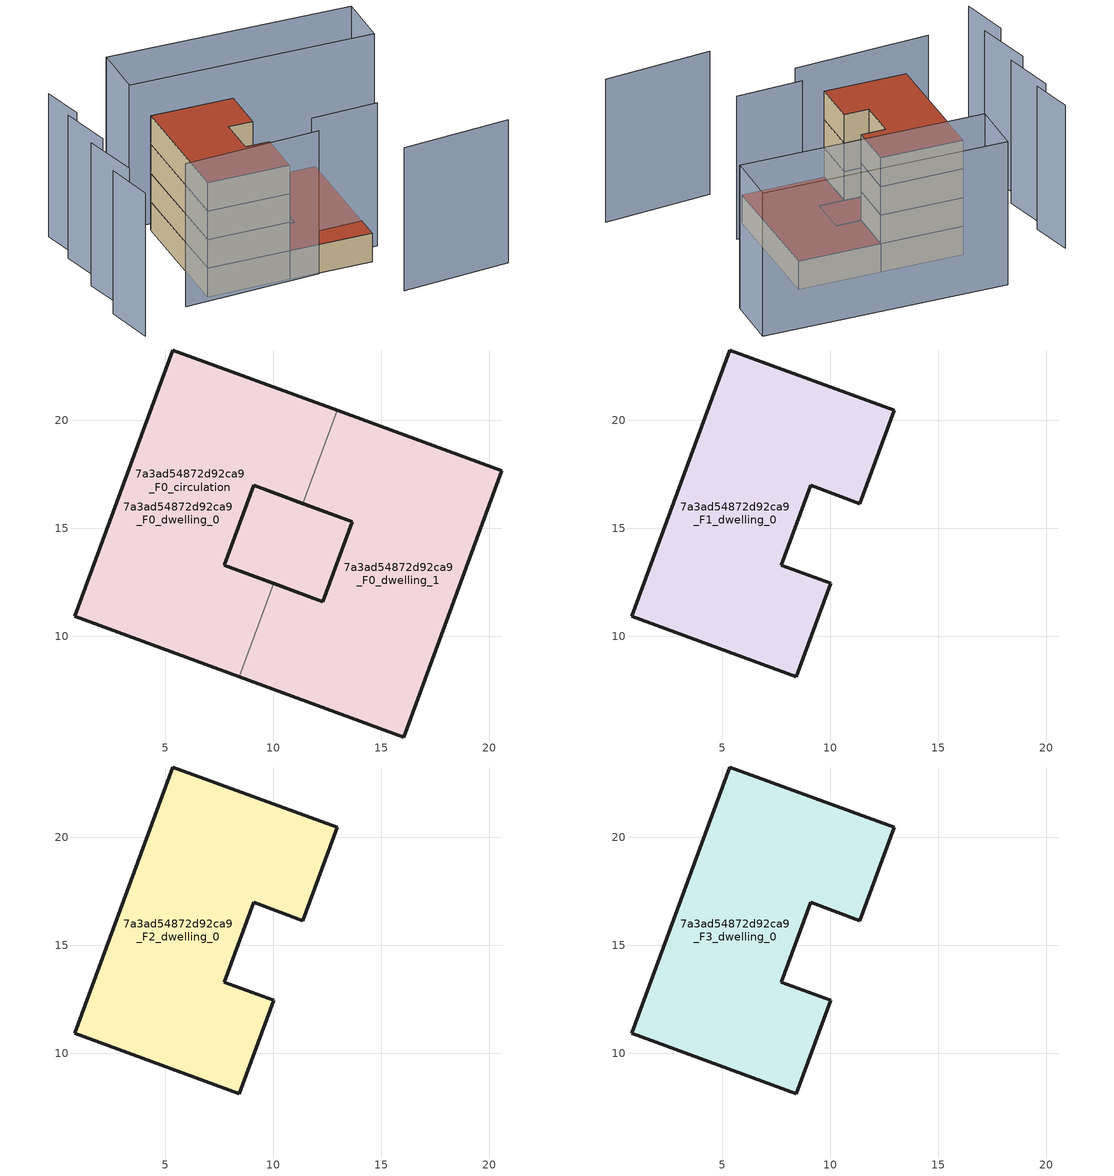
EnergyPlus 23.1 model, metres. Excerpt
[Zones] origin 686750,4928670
7a3ad54872d92ca9_F0_dwelling_0
 floor ground (EU_floor_Construction): 12.96,20.46 11.37,16.14 9.09,16.98 7.73,13.29 10.01,12.45 8.43,8.14 0.81,10.94 5.34,23.26 z0; 13.66,15.3 12.3,11.61 10.01,12.45 7.73,13.29 9.09,16.98 z0
 wall outside (EU_wall_Construction): 12.96,20.46 5.34,23.26 0.81,10.94 8.43,8.14 / 10.01,12.45 7.73,13.29 9.09,16.98 11.37,16.14 z0:3
 wall to 7a3ad54872d92ca9_F0_dwelling_1 (EU_wall_Construction): 8.43,8.14 10.01,12.45 / 11.37,16.14 12.96,20.46 z0:3
 roof outside (EU_floor_Construction): 12.3,11.61 13.66,15.3 11.37,16.14 9.09,16.98 7.73,13.29 10.01,12.45 z3
7a3ad54872d92ca9_F0_dwelling_1
 floor ground (EU_floor_Construction): 20.58,17.65 16.04,5.33 8.43,8.14 10.01,12.45 12.3,11.61 13.66,15.3 11.37,16.14 12.96,20.46 z0; 13.66,15.3 12.3,11.61 10.01,12.45 7.73,13.29 9.09,16.98 z0
 wall outside (EU_wall_Construction): 11.37,16.14 13.66,15.3 12.3,11.61 10.01,12.45 / 8.43,8.14 16.04,5.33 20.58,17.65 12.96,20.46 z0:3
 roof outside (EU_roof_Construction): 12.3,11.61 13.66,15.3 9.09,16.98 7.73,13.29 10.01,12.45 z3; 16.04,5.33 20.58,17.65 12.96,20.46 11.37,16.14 13.66,15.3 12.3,11.61 10.01,12.45 8.43,8.14 z3
7a3ad54872d92ca9_F0_circulation
 floor ground (EU_floor_Construction): 12.96,20.46 11.37,16.14 9.09,16.98 7.73,13.29 10.01,12.45 8.43,8.14 0.81,10.94 5.34,23.26 z0; 13.66,15.3 12.3,11.61 10.01,12.45 7.73,13.29 9.09,16.98 z0; 20.58,17.65 16.04,5.33 8.43,8.14 10.01,12.45 12.3,11.61 13.66,15.3 11.37,16.14 12.96,20.46 z0
 wall outside (EU_wall_Construction): 12.3,11.61 13.66,15.3 9.09,16.98 7.73,13.29 12.3,11.61 z0:3
 roof outside (EU_roof_Construction): 12.3,11.61 13.66,15.3 9.09,16.98 7.73,13.29 10.01,12.45 z3; 8.43,8.14 10.01,12.45 7.73,13.29 9.09,16.98 11.37,16.14 12.96,20.46 5.34,23.26 0.81,10.94 z3; 16.04,5.33 20.58,17.65 12.96,20.46 11.37,16.14 13.66,15.3 12.3,11.61 10.01,12.45 8.43,8.14 z3
7a3ad54872d92ca9_F1_dwelling_0
 floor to 7a3ad54872d92ca9_F0_dwelling_0 (EU_floor_Construction): 12.96,20.46 11.37,16.14 9.09,16.98 7.73,13.29 10.01,12.45 8.43,8.14 0.81,10.94 5.34,23.26 z3
 wall outside (EU_wall_Construction): 12.96,20.46 5.34,23.26 0.81,10.94 8.43,8.14 10.01,12.45 7.73,13.29 9.09,16.98 11.37,16.14 12.96,20.46 z3:6
7a3ad54872d92ca9_F2_dwelling_0
 floor to 7a3ad54872d92ca9_F1_dwelling_0 (EU_floor_Construction): 12.96,20.46 11.37,16.14 9.09,16.98 7.73,13.29 10.01,12.45 8.43,8.14 0.81,10.94 5.34,23.26 z6
 wall outside (EU_wall_Construction): 12.96,20.46 5.34,23.26 0.81,10.94 8.43,8.14 10.01,12.45 7.73,13.29 9.09,16.98 11.37,16.14 12.96,20.46 z6:9
7a3ad54872d92ca9_F3_dwelling_0
 floor to 7a3ad54872d92ca9_F2_dwelling_0 (EU_floor_Construction): 12.96,20.46 11.37,16.14 9.09,16.98 7.73,13.29 10.01,12.45 8.43,8.14 0.81,10.94 5.34,23.26 z9
 wall outside (EU_wall_Construction): 12.96,20.46 5.34,23.26 0.81,10.94 8.43,8.14 10.01,12.45 7.73,13.29 9.09,16.98 11.37,16.14 12.96,20.46 z9:12
 roof outside (EU_roof_Construction): 8.43,8.14 10.01,12.45 7.73,13.29 9.09,16.98 11.37,16.14 12.96,20.46 5.34,23.26 0.81,10.94 z12
shading: -7.51,14.59 -8.15,9.71 / 14.59,-0.47 24.94,-3.25 / 12.15,9.2 18.35,7.11 / -1.81,11.03 11.03,7.06 / -5.46,19.68 -6.15,13.95 / -3.6,24.68 -4.21,19.52 / -2.2,28.77 -2.72,24.49 / 6.12,29.98 28.64,21.49 / 28.64,21.49 26.71,16.36 / 26.71,16.36 4.19,24.85 / 4.19,24.85 6.12,29.98 z0:15
[Building]
EU S2 Campaign: North Axis=0; Terrain=City; Solar Distribution=FullExterior
[Site:Location]
Bologna: Latitude=44.5; Longitude=11.25; Time Zone=1; Elevation=37
[SizingPeriod:WeatherFileDays]
AnnualSizingPeriod: Begin Month=1; Begin Day of Month=1; End Month=12; End Day of Month=31; Day of Week for Start Day=Monday; Use Weather File Daylight Saving Period=No; Use Weather File Rain and Snow Indicators=No
[MATERIAL]
EU_InternalMass_Material: Roughness=MediumRough; Thickness=0.1; Conductivity=1; Density=1800; Specific Heat=900; Thermal Absorptance=0.9; Solar Absorptance=0.7; Visible Absorptance=0.7
[MATERIAL:NOMASS] Roughness=MediumRough; Thermal Absorptance=0.9; Solar Absorptance=0.7; Visible Absorptance=0.7
Name | Thermal Resistance
EU_wall_NoMass | 0.937881
EU_roof_NoMass | 0.548572
EU_floor_NoMass | 0.71348
[CONSTRUCTION]
EU_wall_Construction: EU_wall_NoMass
EU_roof_Construction: EU_roof_NoMass
EU_floor_Construction: EU_floor_NoMass
EU_InternalMass_Construction: EU_InternalMass_Material
[ZONE] Type=1; Multiplier=1; Ceiling Height=autocalculate; Floor Area=autocalculate; Part of Total Floor Area=Yes
Name | Volume
7a3ad54872d92ca9_F0_dwelling_0; 7a3ad54872d92ca9_F0_dwelling_1 | 348.488
7a3ad54872d92ca9_F1_dwelling_0; 7a3ad54872d92ca9_F2_dwelling_0; 7a3ad54872d92ca9_F3_dwelling_0 | 290.941
7a3ad54872d92ca9_F0_circulation | 639.428
[INTERNALMASS] Construction=EU_InternalMass_Construction
Name | Zone or ZoneList | Surface Area
7a3ad54872d92ca9_F0_dwelling_0_EU_InternalMass | 7a3ad54872d92ca9_F0_dwelling_0 | 96.9799
7a3ad54872d92ca9_F0_dwelling_1_EU_InternalMass | 7a3ad54872d92ca9_F0_dwelling_1 | 96.9799
7a3ad54872d92ca9_F1_dwelling_0_EU_InternalMass | 7a3ad54872d92ca9_F1_dwelling_0 | 213.143
7a3ad54872d92ca9_F2_dwelling_0_EU_InternalMass | 7a3ad54872d92ca9_F2_dwelling_0 | 213.143
7a3ad54872d92ca9_F3_dwelling_0_EU_InternalMass | 7a3ad54872d92ca9_F3_dwelling_0 | 213.143
[OTHEREQUIPMENT] Fuel Type=Electricity; Design Level Calculation Method=Watts/Area; Power per Zone Floor Area=1; Fraction Latent=0; Fraction Radiant=0; Fraction Lost=0; Carbon Dioxide Generation Rate=0; EndUse Subcategory=EU_Step8_InternalGains
Name | Zone or ZoneList or Space or SpaceList | Schedule
EU_Step8_InternalGain_7a3ad54872d92ca9_F0_dwelling_0_f000 | 7a3ad54872d92ca9_F0_dwelling_0 | EU_Step8_GainSchedule_7a3ad54872d92ca9_F0_dwelling_0_f000
EU_Step8_InternalGain_7a3ad54872d92ca9_F0_dwelling_1_f000 | 7a3ad54872d92ca9_F0_dwelling_1 | EU_Step8_GainSchedule_7a3ad54872d92ca9_F0_dwelling_1_f000
EU_Step8_InternalGain_7a3ad54872d92ca9_F1_dwelling_0_f000 | 7a3ad54872d92ca9_F1_dwelling_0 | EU_Step8_GainSchedule_7a3ad54872d92ca9_F1_dwelling_0_f000
EU_Step8_InternalGain_7a3ad54872d92ca9_F2_dwelling_0_f000 | 7a3ad54872d92ca9_F2_dwelling_0 | EU_Step8_GainSchedule_7a3ad54872d92ca9_F2_dwelling_0_f000
EU_Step8_InternalGain_7a3ad54872d92ca9_F3_dwelling_0_f000 | 7a3ad54872d92ca9_F3_dwelling_0 | EU_Step8_GainSchedule_7a3ad54872d92ca9_F3_dwelling_0_f000
[ZONEINFILTRATION:DESIGNFLOWRATE]
EU_Circulation_Infiltration_7a3ad54872d92ca9_F0_circulation: Zone or ZoneList or Space or SpaceList=7a3ad54872d92ca9_F0_circulation; Schedule=EU_AlwaysOn; Design Flow Rate Calculation Method=Flow/Area; Flow Rate per Floor Area=0.0005; Constant Term Coefficient=1; Temperature Term Coefficient=0; Velocity Term Coefficient=0; Velocity Squared Term Coefficient=0
[ZONEVENTILATION:DESIGNFLOWRATE] Schedule=EU_AlwaysOn; Design Flow Rate Calculation Method=AirChanges/Hour; Air Changes per Hour=0.687892; Ventilation Type=Natural; Fan Pressure Rise=0; Fan Total Efficiency=1; Constant Term Coefficient=1; Temperature Term Coefficient=0; Velocity Term Coefficient=0; Velocity Squared Term Coefficient=0; Minimum Indoor Temperature=-100; Maximum Indoor Temperature=100; Delta Temperature=-100; Minimum Outdoor Temperature=-100; Maximum Outdoor Temperature=100; Maximum Wind Speed=40
Name | Zone or ZoneList or Space or SpaceList
EU_ConstantAir_7a3ad54872d92ca9_F0_dwelling_0 | 7a3ad54872d92ca9_F0_dwelling_0
EU_ConstantAir_7a3ad54872d92ca9_F0_dwelling_1 | 7a3ad54872d92ca9_F0_dwelling_1
EU_ConstantAir_7a3ad54872d92ca9_F1_dwelling_0 | 7a3ad54872d92ca9_F1_dwelling_0
EU_ConstantAir_7a3ad54872d92ca9_F2_dwelling_0 | 7a3ad54872d92ca9_F2_dwelling_0
EU_ConstantAir_7a3ad54872d92ca9_F3_dwelling_0 | 7a3ad54872d92ca9_F3_dwelling_0
[HVACTEMPLATE:THERMOSTAT] Constant Heating Setpoint=20; Constant Cooling Setpoint=50
EU_HeatOnly_7a3ad54872d92ca9_F0_dwelling_0; EU_HeatOnly_7a3ad54872d92ca9_F0_dwelling_1; EU_HeatOnly_7a3ad54872d92ca9_F1_dwelling_0; EU_HeatOnly_7a3ad54872d92ca9_F2_dwelling_0; EU_HeatOnly_7a3ad54872d92ca9_F3_dwelling_0
[HVACTEMPLATE:ZONE:IDEALLOADSAIRSYSTEM] System Availability Schedule=EU_AlwaysOn; Maximum Heating Supply Air Temperature=50; Minimum Cooling Supply Air Temperature=13; Maximum Heating Supply Air Humidity Ratio=0.0156; Minimum Cooling Supply Air Humidity Ratio=0.0077; Heating Limit=NoLimit; Cooling Limit=NoLimit; Heating Availability Schedule=EU_AlwaysOn; Cooling Availability Schedule=EU_CoolingOff; Dehumidification Control Type=ConstantSensibleHeatRatio; Cooling Sensible Heat Ratio=0.7; Dehumidification Setpoint=60; Humidification Control Type=None; Humidification Setpoint=30; Outdoor Air Method=None; Outdoor Air Flow Rate per Person=0.00944; Outdoor Air Flow Rate per Zone Floor Area=0; Outdoor Air Flow Rate per Zone=0; Demand Controlled Ventilation Type=None; Outdoor Air Economizer Type=NoEconomizer; Heat Recovery Type=None; Sensible Heat Recovery Effectiveness=0.7; Latent Heat Recovery Effectiveness=0.65
Name | Template Thermostat
7a3ad54872d92ca9_F0_dwelling_0 | EU_HeatOnly_7a3ad54872d92ca9_F0_dwelling_0
7a3ad54872d92ca9_F0_dwelling_1 | EU_HeatOnly_7a3ad54872d92ca9_F0_dwelling_1
7a3ad54872d92ca9_F1_dwelling_0 | EU_HeatOnly_7a3ad54872d92ca9_F1_dwelling_0
7a3ad54872d92ca9_F2_dwelling_0 | EU_HeatOnly_7a3ad54872d92ca9_F2_dwelling_0
7a3ad54872d92ca9_F3_dwelling_0 | EU_HeatOnly_7a3ad54872d92ca9_F3_dwelling_0
[SIZING:ZONE] Zone Cooling Design Supply Air Temperature Input Method=SupplyAirTemperature; Zone Cooling Design Supply Air Temperature=13; Zone Heating Design Supply Air Temperature Input Method=SupplyAirTemperature; Zone Heating Design Supply Air Temperature=50; Zone Cooling Design Supply Air Humidity Ratio=0.008; Zone Heating Design Supply Air Humidity Ratio=0.008; Cooling Design Air Flow Method=DesignDay; Cooling Design Air Flow Rate=0; Cooling Minimum Air Flow per Zone Floor Area=0.000762; Cooling Minimum Air Flow=0; Cooling Minimum Air Flow Fraction=0.2; Heating Design Air Flow Method=DesignDay; Heating Design Air Flow Rate=0; Heating Maximum Air Flow per Zone Floor Area=0.002032; Heating Maximum Air Flow=0.141576; Heating Maximum Air Flow Fraction=0.3; Account for Dedicated Outdoor Air System=No; Dedicated Outdoor Air System Control Strategy=NeutralSupplyAir; Dedicated Outdoor Air Low Setpoint Temperature for Design=autosize; Dedicated Outdoor Air High Setpoint Temperature for Design=autosize; Zone Load Sizing Method=Sensible Load Only No Latent Load; Zone Latent Cooling Design Supply Air Humidity Ratio Input Method=HumidityRatioDifference; Zone Cooling Design Supply Air Humidity Ratio Difference=0.005; Zone Latent Heating Design Supply Air Humidity Ratio Input Method=HumidityRatioDifference; Zone Humidification Design Supply Air Humidity Ratio Difference=0.005
7a3ad54872d92ca9_F0_dwelling_0; 7a3ad54872d92ca9_F0_dwelling_1; 7a3ad54872d92ca9_F1_dwelling_0; 7a3ad54872d92ca9_F2_dwelling_0; 7a3ad54872d92ca9_F3_dwelling_0
[SCHEDULE:CONSTANT]
Name | Hourly Value
EU_AlwaysOn | 1
EU_CoolingOff | 0
[SCHEDULE:FILE] Column Number=1; Rows to Skip at Top=0; Number of Hours of Data=8760; Column Separator=Comma; Interpolate to Timestep=No; Minutes per Item=60; Adjust Schedule for Daylight Savings=Yes
Name | File
EU_Step8_GainSchedule_7a3ad54872d92ca9_F0_dwelling_0_f000 | ../../schedules/7a3ad54872d92ca9/7a3ad54872d92ca9_F0_dwelling_0_f000_gain.csv
EU_Step8_GainSchedule_7a3ad54872d92ca9_F0_dwelling_1_f000 | ../../schedules/7a3ad54872d92ca9/7a3ad54872d92ca9_F0_dwelling_1_f000_gain.csv
EU_Step8_GainSchedule_7a3ad54872d92ca9_F1_dwelling_0_f000 | ../../schedules/7a3ad54872d92ca9/7a3ad54872d92ca9_F1_dwelling_0_f000_gain.csv
EU_Step8_GainSchedule_7a3ad54872d92ca9_F2_dwelling_0_f000 | ../../schedules/7a3ad54872d92ca9/7a3ad54872d92ca9_F2_dwelling_0_f000_gain.csv
EU_Step8_GainSchedule_7a3ad54872d92ca9_F3_dwelling_0_f000 | ../../schedules/7a3ad54872d92ca9/7a3ad54872d92ca9_F3_dwelling_0_f000_gain.csv
